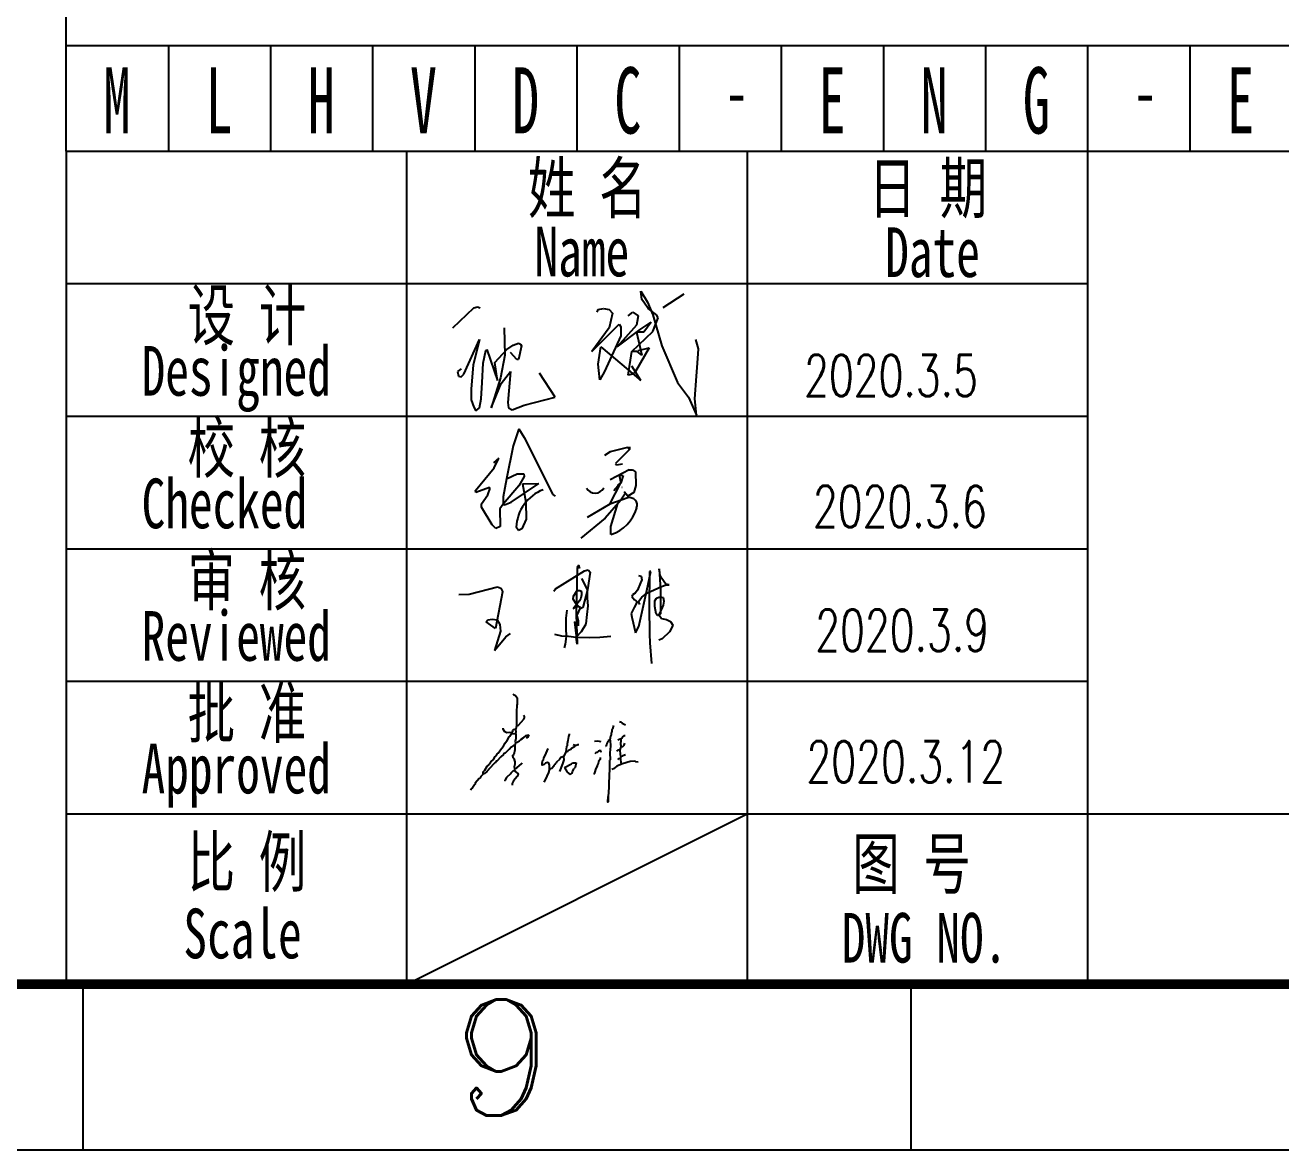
# Model space of a CAD drawing. Header units: millimetres. Extents: x 0 to 594, y 0 to 420.
# Drawn here: x 396.5 to 472.3, y 0 to 67.9 of the extents above; entities that cross this region are included whole.
import ezdxf
from ezdxf.enums import TextEntityAlignment as Align

# ---------------------------------------------------------------- set-up
doc = ezdxf.new("R2010")
doc.units = ezdxf.units.MM
for name, color, linetype in [('GPDRAW', 1, 'Continuous'), ('HZ', 7, 'Continuous'), ('LAYER0', 7, 'Continuous'), ('sign', 7, 'Continuous')]:
    doc.layers.add(name, color=color, linetype=linetype)
doc.styles.add('ECL', font='', dxfattribs={"width": 0.7, "height": 3})
doc.styles.add('elec', font='simplex.shx', dxfattribs={"width": 0.7, "bigfont": 'hztxta.shx'})
doc.styles.add('LXL', font='', dxfattribs={"width": 0.7, "height": 3})
doc.styles.add('ROMANC', font='romanc')
doc.styles.get('ECL').set_extended_font_data('FangSong_GB2312')
doc.styles.get('LXL').set_extended_font_data('仿宋_GB2312')

# ---------------------------------------------------------------- blocks, each defined once
blk = doc.blocks.new('A$C0CBF66F5')
at = {"linetype": 'Continuous'}
for p, q in [((14.57, 4.83), (14.51, 4.68)), ((14.64, 5.06), (14.57, 4.98)), ((14.57, 4.98), (14.57, 4.83)), ((14.64, 5.28), (14.74, 5.38)), ((14.64, 5.28), (14.64, 5.06)), ((14.74, 5.38), (14.81, 5.7)), ((14.11, 3.76), (14.05, 3.71)), ((14.17, 3.99), (14.11, 3.76)), ((14.3, 4.26), (14.17, 3.99)), ((14.45, 4.35), (14.3, 4.26)), ((14.51, 4.68), (14.45, 4.35)), ((10.1, 2.47), (9.97, 2.09)), ((10.08, 2.76), (10.1, 2.47)), ((13.14, 3.12), (13.03, 3.02)), ((13.22, 3.14), (13.14, 3.12)), ((13.37, 3.29), (13.22, 3.14)), ((13.52, 3.33), (13.37, 3.29)), ((13.52, 2.49), (13.39, 2.32)), ((13.6, 3.31), (13.52, 3.33)), ((13.52, 2.68), (13.52, 2.49)), ((13.62, 3.16), (13.6, 3.31)), ((9.97, 2.09), (9.7, 1.35)), ((10.16, 1.73), (10.82, 2.09)), ((10.16, 1.73), (10.42, 1.3)), ((10.42, 1.3), (10.69, 1.07)), ((10.82, 2.09), (10.92, 2.19)), ((10.92, 2.19), (11.28, 2.19)), ((11.18, 1.73), (11.08, 1.66)), ((11.28, 2.19), (11.18, 1.73)), ((13.14, 1.64), (12.99, 1.24)), ((12.99, 1.24), (13.01, 1.18)), ((13.24, 1.85), (13.14, 1.64)), ((13.35, 2.13), (13.24, 1.94)), ((13.24, 1.94), (13.24, 1.85)), ((13.39, 2.32), (13.35, 2.13)), ((13.01, 1.18), (12.91, 1.09))]:
    blk.add_line(p, q, dxfattribs=at)
for points in [[(5.3, 8.68), (5.37, 8.61), (5.56, 8.53), (5.7, 8.32), (5.72, 7.7), (5.68, 7.62), (5.64, 6.99), (5.64, 5.66)], [(5.64, 5.66), (5.83, 5.72), (6.34, 6.29), (6.4, 6.42), (6.4, 6.56), (6.34, 6.69)], [(15.37, 6.08), (15.46, 6.06), (15.6, 5.93), (15.94, 5.76)], [(2.49, 1.12), (2.51, 1.33), (2.66, 1.5), (2.89, 1.85), (2.98, 1.92), (3.02, 2.02), (3.08, 2.07), (3.23, 2.28), (3.46, 2.49), (3.63, 2.78), (3.7, 2.83), (3.82, 3.04), (3.91, 3.1), (4.22, 3.54), (4.41, 3.76), (4.54, 4.01), (4.58, 4.01), (4.58, 4.05), (4.77, 4.28), (4.96, 4.62), (5.05, 4.68), (5.05, 4.75), (5.13, 4.83), (5.2, 4.98)], [(5.2, 5.02), (4.94, 5.04), (4.73, 5), (4.54, 5.11), (4.39, 5.36), (4.39, 5.44)], [(5.58, 5.36), (5.32, 5.28), (5.28, 5.23), (5.26, 5.09), (5.2, 5.02)], [(5.2, 5.02), (5.2, 4.98)], [(5.2, 4.98), (5.3, 4.94), (5.58, 4.92)], [(5.58, 4.92), (5.58, 4.47), (5.53, 4.2), (5.56, 4.07)], [(5.56, 4.07), (5.72, 4.14), (5.91, 4.26), (6.04, 4.39), (6.21, 4.47), (6.25, 4.54), (6.29, 4.54), (6.57, 4.75), (6.63, 4.75)], [(5.64, 5.66), (5.58, 5.36)], [(5.58, 4.92), (5.58, 5), (5.62, 5.06), (5.58, 5.36)], [(6.63, 4.75), (6.65, 4.79), (6.8, 4.81)], [(6.74, 4.68), (6.65, 4.71), (6.63, 4.75)], [(6.8, 4.81), (6.74, 4.68)], [(6.8, 4.81), (6.84, 4.85)], [(10.6, 4.9), (10.62, 4.85), (10.54, 4.66), (10.5, 4.3), (10.41, 3.97), (10.41, 3.78), (10.35, 3.71), (10.29, 3.23)], [(5.47, 3.82), (5.37, 3.82), (5.15, 3.67), (4.99, 3.48), (4.94, 3.48), (4.56, 3.1), (4.48, 3.06), (4.41, 2.95), (4.16, 2.74), (3.78, 2.34), (3.74, 2.34), (3.68, 2.21), (3.63, 2.21), (3, 1.56), (3, 1.52), (2.83, 1.37), (2.81, 1.31), (2.77, 1.31), (2.66, 1.2), (2.66, 1.16), (2.49, 1.12)], [(5.47, 3.82), (5.47, 3.42), (5.39, 2.95), (5.28, 2.87), (5.3, 2.7), (5.45, 2.51), (5.43, 2.45), (5.49, 2.26), (5.49, 2.04), (5.43, 1.79), (5.45, 1.62)], [(5.56, 4.07), (5.47, 3.82)], [(6.74, 4.68), (6.7, 4.6), (6.57, 4.52)], [(10.29, 3.23), (10.48, 3.27), (10.6, 3.4), (10.77, 3.48), (10.84, 3.57), (11.11, 3.73), (11.17, 3.82)], [(11.17, 3.82), (10.98, 3.88)], [(11.17, 3.82), (11.38, 3.88), (11.43, 3.92), (11.53, 3.92)], [(13.64, 4.16), (13.33, 4.22), (13.01, 4.2)], [(14.45, 4.35), (14.49, 4.33), (14.51, 3.76), (14.45, 3.12), (14.47, 2.47), (14.43, 2.4), (14.43, 1.64), (14.34, 0.23), (14.36, -0.15), (14.28, -0.98), (14.3, -1.46), (14.26, -1.52), (14.28, -0.98), (14.28, -0.98)], [(15.5, 4.43), (15.21, 4.33)], [(15.48, 3.69), (15.4, 3.4)], [(15.5, 4.43), (15.5, 4.2), (15.46, 4.03), (15.46, 3.9), (15.5, 3.82), (15.48, 3.69)], [(15.48, 3.69), (15.67, 3.73), (15.8, 3.86), (15.86, 4.03)], [(15.88, 4.73), (15.76, 4.71), (15.63, 4.62), (15.59, 4.52), (15.5, 4.43)], [(8.77, 1.58), (8.74, 1.96), (8.68, 2.15), (8.58, 2.21), (8.39, 2.15), (8.24, 2.02), (8.05, 1.96), (8.05, 2.19), (8.09, 2.23), (8.11, 2.36), (8.2, 2.47), (8.22, 2.66), (8.41, 2.99), (8.43, 3.1), (8.64, 3.54)], [(10.08, 2.76), (10.01, 2.76), (9.84, 2.68), (9.69, 2.49), (9.42, 2.23), (9.4, 2.17), (9.29, 2.09), (9.27, 2.02), (9.17, 1.94), (9.15, 1.88), (8.96, 1.66), (8.77, 1.58)], [(10.29, 3.23), (10.08, 2.76)], [(15.4, 3.4), (15.19, 3.38), (15.08, 3.29)], [(15.42, 2.59), (15.25, 2.57), (15.17, 2.49)], [(15.4, 3.4), (15.42, 2.97), (15.44, 2.83), (15.48, 2.78)], [(15.48, 2.78), (15.42, 2.59)], [(15.42, 2.59), (15.46, 2.55), (15.48, 2.17), (15.52, 2.11)], [(15.48, 2.78), (15.65, 2.83), (15.67, 2.87), (15.93, 2.97)], [(5.45, 1.45), (5.41, 1.41), (5.3, 1.39), (5.11, 1.2), (5.09, 1.14), (4.71, 0.8), (4.54, 0.52), (4.56, 0.5)], [(5.45, 1.45), (5.51, 1.41), (5.53, 1.35), (5.77, 1.18), (5.81, 1.07), (5.72, 0.88), (5.37, 0.48), (5.24, 0.23), (5.22, 0.08)], [(5.45, 1.62), (5.68, 1.71), (6.15, 2.11), (6.17, 2.17)], [(5.45, 1.62), (5.45, 1.45)], [(8.77, 1.58), (8.64, 1.18), (8.49, 0.95), (8.49, 0.88), (8.21, 0.37)], [(10.69, 1.07), (10.88, 1.2), (10.92, 1.37), (11.08, 1.66)], [(15.52, 2.11), (15.48, 2.02), (15.12, 1.85), (14.78, 1.6), (14.64, 1.56)], [(15.52, 2.11), (15.65, 2.11), (16.35, 2.34), (16.81, 2.36), (16.88, 2.32), (17.11, 2.28)], [(2.49, 1.12), (2.28, 0.9), (2.22, 0.78), (2.13, 0.71), (1.75, 0.25), (1.73, 0.16), (1.67, 0.12), (1.5, -0.17), (1.37, -0.28), (1.31, -0.41)]]:
    blk.add_lwpolyline(points, dxfattribs=at)
blk = doc.blocks.new('*HATCH1045')
for p, q in [((808.5, 929.5), (811.7, 926.3)), ((808.5, 926.5), (810.4, 923.9))]:
    blk.add_line(p, q)
blk = doc.blocks.new('*HATCH444')
for p, q in [((808.5, 929.5), (811.7, 926.3)), ((808.5, 926.5), (810.4, 923.9))]:
    blk.add_line(p, q)
blk = doc.blocks.new('A$C0D2C131B')
for p, q in [((14.199, 41.318), (14.144, 41.813)), ((14.144, 41.813), (14.53, 41.153)), ((14.364, 41.098), (14.199, 41.318)), ((14.585, 40.768), (14.364, 41.098)), ((14.53, 41.153), (14.86, 40.383)), ((16.734, 41.648), (15.467, 40.823)), ((2.791, 39.613), (4.059, 40.823)), ((4.059, 40.823), (4.279, 40.878)), ((4.279, 40.878), (4.445, 40.823)), ((11.499, 40.548), (11.554, 40.713)), ((11.554, 40.713), (11.884, 40.768)), ((11.884, 40.768), (12.215, 40.713)), ((12.215, 40.713), (12.435, 40.493)), ((12.435, 40.493), (12.215, 39.613)), ((13.372, 40.328), (13.648, 40.548)), ((13.648, 40.548), (13.979, 40.328)), ((13.979, 40.328), (13.923, 39.998)), ((15.081, 40.383), (14.585, 40.768)), ((14.86, 40.383), (15.411, 38.513)), ((14.86, 39.393), (15.191, 40.218)), ((15.191, 40.218), (15.081, 40.383)), ((5.877, 39.613), (5.933, 37.963)), ((12.215, 39.613), (11.168, 38.183)), ((11.168, 38.183), (12.546, 39.558)), ((12.546, 39.558), (12.821, 39.833)), ((13.868, 39.778), (12.711, 38.458)), ((12.711, 38.458), (14.089, 39.503)), ((12.821, 39.833), (12.931, 39.668)), ((12.931, 39.668), (12.931, 39.118)), ((13.923, 39.998), (13.868, 39.778)), ((14.089, 39.503), (14.75, 39.943)), ((14.75, 39.943), (14.309, 39.338)), ((3.453, 36.808), (4.389, 38.898)), ((4.389, 38.898), (4.004, 37.358)), ((6.429, 38.568), (6.759, 38.678)), ((6.759, 38.678), (6.869, 38.623)), ((12.931, 39.118), (11.94, 36.973)), ((13.593, 38.183), (14.86, 39.393)), ((14.309, 39.338), (13.868, 39.338)), ((13.868, 39.338), (14.199, 37.963)), ((17.616, 38.348), (17.45, 38.898)), ((4.61, 37.468), (4.775, 38.238)), ((4.775, 38.238), (4.83, 38.293)), ((4.83, 38.293), (5.492, 36.423)), ((5.326, 37.523), (6.043, 38.293)), ((5.933, 37.963), (5.657, 36.588)), ((6.043, 38.293), (6.429, 38.568)), ((6.649, 37.688), (6.263, 38.128)), ((6.924, 38.513), (6.759, 37.688)), ((6.869, 38.623), (6.924, 38.513)), ((11.554, 37.413), (11.719, 38.458)), ((11.719, 38.458), (14.144, 36.423)), ((13.372, 36.753), (13.593, 38.183)), ((13.923, 38.183), (13.593, 38.183)), ((14.64, 38.403), (13.813, 36.973)), ((14.199, 37.963), (13.923, 38.183)), ((13.979, 38.238), (14.64, 38.403)), ((15.411, 38.513), (16.348, 36.313)), ((17.561, 37.468), (17.616, 38.348)), ((4.004, 37.358), (3.893, 35.928)), ((4.555, 36.313), (4.61, 37.468)), ((5.492, 36.423), (5.326, 37.523)), ((6.759, 37.688), (6.649, 37.688)), ((11.664, 36.478), (11.554, 37.413)), ((14.144, 36.423), (13.593, 37.303)), ((17.506, 36.698), (17.561, 37.468)), ((3.287, 37.138), (3.067, 36.973)), ((3.067, 36.973), (3.122, 36.698)), ((3.122, 36.698), (3.287, 36.643)), ((3.287, 36.643), (3.453, 36.808)), ((5.657, 36.588), (5.106, 34.773)), ((5.712, 36.258), (6.263, 36.973)), ((6.263, 36.973), (6.098, 35.103)), ((8.964, 35.433), (8.027, 36.863)), ((11.94, 36.973), (11.664, 36.478)), ((13.648, 36.808), (13.372, 36.753)), ((13.813, 36.973), (13.648, 36.808)), ((17.395, 35.323), (17.506, 36.698)), ((3.893, 35.928), (3.893, 35.268)), ((4.5, 35.323), (4.555, 36.313)), ((5.106, 34.773), (5.712, 36.258)), ((16.348, 36.313), (17.01, 35.433)), ((3.893, 35.268), (4.059, 34.828)), ((4.389, 34.773), (4.5, 35.323)), ((6.098, 35.103), (6.153, 34.773)), ((6.373, 34.663), (7.09, 34.938)), ((7.09, 34.938), (8.964, 35.433)), ((17.01, 35.433), (17.506, 34.333)), ((17.506, 34.333), (17.395, 35.323)), ((4.059, 34.828), (4.169, 34.608)), ((4.169, 34.608), (4.389, 34.773)), ((6.153, 34.773), (6.373, 34.663)), ((10.289, 25.138), (10.23, 22.306)), ((10.394, 25.283), (10.289, 25.138)), ((10.458, 25.082), (10.394, 25.283)), ((15.31, 24.672), (15.251, 25.061)), ((15.251, 25.061), (15.329, 23.797)), ((8.979, 23.849), (10.728, 24.938)), ((10.69, 24.264), (10.576, 24.491)), ((10.925, 23.8), (10.69, 24.264)), ((10.728, 24.938), (10.958, 25)), ((11.072, 24.873), (10.925, 23.8)), ((10.958, 25), (11.072, 24.873)), ((14.004, 24.669), (14.152, 24.619)), ((14.202, 24.403), (14.118, 24.22)), ((14.152, 24.619), (14.202, 24.403)), ((14.489, 23.758), (14.743, 24.904)), ((14.665, 24.901), (14.645, 22.761)), ((14.743, 24.904), (14.665, 24.901)), ((15.405, 24.486), (15.31, 24.672)), ((15.648, 24.134), (15.405, 24.486)), ((3.145, 23.506), (3.778, 23.537)), ((3.778, 23.537), (5.483, 23.986)), ((5.786, 23.667), (5.353, 21.457)), ((5.483, 23.986), (5.689, 23.905)), ((5.689, 23.905), (5.775, 23.694)), ((5.775, 23.694), (5.786, 23.667)), ((8.881, 23.722), (8.979, 23.849)), ((10.067, 23.412), (10.299, 23.75)), ((10.299, 23.75), (10.451, 23.75)), ((10.451, 23.75), (10.548, 23.687)), ((10.548, 23.687), (10.548, 23.492)), ((10.925, 23.8), (10.626, 22.735)), ((10.923, 23.294), (10.925, 23.8)), ((13.631, 23.504), (13.589, 23.398)), ((13.802, 23.599), (13.631, 23.504)), ((13.931, 23.778), (13.802, 23.599)), ((14.118, 24.22), (13.931, 23.778)), ((14.007, 21.593), (14.489, 23.758)), ((14.197, 23.348), (14.49, 23.592)), ((14.49, 23.592), (15.379, 23.992)), ((15.329, 23.797), (15.32, 22.346)), ((15.379, 23.992), (15.667, 24.09)), ((15.837, 24.09), (15.648, 24.134)), ((15.667, 24.09), (15.837, 24.09)), ((10.435, 23.124), (10.045, 22.651)), ((10.045, 22.651), (10.202, 22.773)), ((10.048, 23.227), (10.067, 23.412)), ((10.228, 22.952), (10.048, 23.227)), ((10.202, 22.773), (10.386, 22.788)), ((10.507, 22.661), (10.228, 22.952)), ((10.503, 22.754), (10.265, 22.275)), ((10.386, 22.788), (10.503, 22.754)), ((10.509, 23.289), (10.435, 23.124)), ((10.548, 23.492), (10.509, 23.289)), ((10.899, 22.315), (10.963, 22.827)), ((10.963, 22.827), (10.923, 23.294)), ((13.589, 23.398), (13.745, 23.196)), ((13.87, 22.987), (13.733, 22.729)), ((13.745, 23.196), (13.882, 23.113)), ((13.882, 23.113), (13.87, 22.987)), ((14.003, 23.088), (14.197, 23.348)), ((14.069, 22.909), (14.003, 23.088)), ((14.645, 22.761), (14.659, 21.114)), ((14.98, 23.137), (15.081, 23.292)), ((14.988, 23.006), (14.98, 23.137)), ((14.988, 22.793), (14.988, 23.006)), ((15.016, 22.565), (14.988, 22.793)), ((15.081, 23.292), (15.232, 23.362)), ((15.232, 23.362), (15.378, 23.362)), ((15.493, 22.877), (15.37, 22.585)), ((15.378, 23.362), (15.493, 23.334)), ((15.493, 23.334), (15.524, 23.123)), ((15.524, 23.123), (15.493, 22.877)), ((4.906, 21.985), (5.162, 22.035)), ((5.162, 22.035), (5.455, 21.978)), ((9.674, 22.567), (9.603, 22.081)), ((9.603, 22.081), (9.603, 21.489)), ((10.23, 22.306), (10.289, 20.511)), ((10.265, 22.275), (10.362, 21.946)), ((10.626, 22.735), (10.507, 22.661)), ((10.827, 21.738), (10.899, 22.315)), ((13.733, 22.729), (13.55, 22.37)), ((13.55, 22.37), (13.595, 22.145)), ((13.595, 22.145), (13.818, 21.206)), ((15.07, 22.355), (15.016, 22.565)), ((15.137, 22.257), (15.07, 22.355)), ((15.229, 22.244), (15.137, 22.257)), ((15.37, 22.585), (15.221, 22.307)), ((15.221, 22.307), (15.383, 22.076)), ((15.32, 22.346), (15.229, 22.244)), ((15.383, 22.076), (15.684, 22.004)), ((15.684, 22.004), (15.932, 21.889)), ((4.807, 21.871), (4.906, 21.985)), ((5.353, 21.457), (4.807, 21.871)), ((5.655, 21.302), (5.297, 20.139)), ((5.455, 21.978), (5.621, 21.704)), ((5.621, 21.704), (5.655, 21.302)), ((9.603, 21.489), (9.629, 20.977)), ((10.362, 21.634), (10.137, 21.866)), ((10.137, 21.866), (10.289, 20.511)), ((10.24, 20.946), (10.562, 21.281)), ((10.362, 21.946), (10.362, 21.634)), ((10.562, 21.281), (10.827, 21.738)), ((13.818, 21.206), (14.007, 21.593)), ((15.865, 21.257), (15.416, 20.832)), ((15.967, 21.448), (15.865, 21.257)), ((15.932, 21.889), (16.059, 21.673)), ((16.059, 21.673), (15.967, 21.448)), ((5.297, 20.139), (5.989, 20.959)), ((5.989, 20.959), (6.27, 21.167)), ((8.914, 21.127), (9.356, 21.03)), ((9.356, 21.03), (9.762, 20.994)), ((9.559, 20.526), (9.515, 20.305)), ((9.629, 20.977), (9.559, 20.526)), ((9.762, 20.994), (10.24, 20.946)), ((10.289, 20.511), (10.24, 20.946)), ((10.24, 20.946), (11.016, 20.924)), ((11.016, 20.924), (11.652, 20.933)), ((11.652, 20.933), (12.112, 20.977)), ((12.112, 20.977), (12.318, 20.997)), ((14.659, 21.114), (14.673, 20.606)), ((14.673, 20.606), (14.78, 19.349)), ((15.416, 20.832), (15.215, 20.751)), ((0, 0), (20.556, 10.278))]:
    blk.add_line(p, q)
at = {"layer": 'LAYER0'}
for p, q in [((6.767, 33.509), (6.437, 32.495)), ((6.767, 33.509), (6.437, 32.495)), ((6.767, 33.509), (7.1, 32.986)), ((6.767, 33.509), (7.1, 32.986)), ((7.1, 32.986), (8.816, 29.56)), ((7.1, 32.986), (8.816, 29.56)), ((6.437, 32.495), (6.021, 30.497)), ((6.437, 32.495), (6.021, 30.497)), ((12.276, 32.116), (11.944, 31.895)), ((12.276, 32.116), (11.944, 31.895)), ((13.322, 32.378), (12.276, 32.116)), ((13.322, 32.378), (12.276, 32.116)), ((13.448, 32.257), (12.6, 31.426)), ((13.448, 32.257), (12.6, 31.426)), ((13.322, 32.378), (13.52, 32.381)), ((13.322, 32.378), (13.52, 32.381)), ((13.322, 32.378), (13.448, 32.257)), ((13.322, 32.378), (13.448, 32.257)), ((13.446, 32.38), (13.448, 32.257)), ((13.446, 32.38), (13.448, 32.257)), ((4.164, 29.796), (5.284, 31.154)), ((4.164, 29.796), (5.284, 31.154)), ((5.562, 31.735), (5.231, 31.465)), ((5.562, 31.735), (5.231, 31.465)), ((5.284, 31.154), (5.562, 31.735)), ((5.284, 31.154), (5.562, 31.735)), ((5.462, 31.527), (5.402, 31.605)), ((5.462, 31.527), (5.402, 31.605)), ((12.6, 31.426), (12.674, 31.331)), ((12.6, 31.426), (12.674, 31.331)), ((12.674, 31.331), (13.033, 31.41)), ((12.674, 31.331), (13.033, 31.41)), ((6.021, 30.497), (5.82, 29.411)), ((6.021, 30.497), (5.82, 29.411)), ((6.021, 30.497), (6.667, 30.795)), ((6.021, 30.497), (6.667, 30.795)), ((6.667, 30.795), (7.08, 30.802)), ((6.667, 30.795), (7.08, 30.802)), ((7.083, 30.633), (6.767, 30.076)), ((7.083, 30.633), (6.767, 30.076)), ((7.08, 30.802), (7.083, 30.633)), ((7.08, 30.802), (7.083, 30.633)), ((13.423, 31.032), (12.282, 30.436)), ((13.423, 31.032), (12.282, 30.436)), ((12.83, 30.723), (12.919, 30.245)), ((12.83, 30.723), (13.079, 30.69)), ((12.83, 30.723), (12.919, 30.245)), ((12.83, 30.723), (13.079, 30.69)), ((12.909, 30.764), (12.92, 30.711)), ((12.909, 30.764), (12.92, 30.711)), ((13.079, 30.69), (12.919, 30.245)), ((13.079, 30.69), (12.919, 30.245)), ((13.423, 31.032), (13.639, 31.036)), ((13.423, 31.032), (13.639, 31.036)), ((13.639, 31.036), (13.821, 30.919)), ((13.639, 31.036), (13.821, 30.919)), ((13.821, 30.919), (13.836, 30.086)), ((13.821, 30.919), (13.836, 30.086)), ((4.166, 29.665), (4.164, 29.796)), ((4.166, 29.665), (4.164, 29.796)), ((4.993, 29.973), (4.166, 29.665)), ((4.993, 29.973), (4.166, 29.665)), ((4.904, 29.539), (5.041, 29.926)), ((4.904, 29.539), (5.041, 29.926)), ((5.041, 29.926), (4.993, 29.973)), ((5.041, 29.926), (4.993, 29.973)), ((6.767, 30.076), (5.828, 28.961)), ((6.767, 30.076), (5.828, 28.961)), ((6.304, 29.084), (7.982, 30.21)), ((6.304, 29.084), (7.982, 30.21)), ((7, 30.193), (7.982, 30.21)), ((7, 30.193), (7.982, 30.21)), ((7, 30.193), (7.199, 29.097)), ((7, 30.193), (7.199, 29.097)), ((12.259, 28.972), (12.919, 30.245)), ((12.259, 28.972), (12.919, 30.245)), ((12.744, 30.06), (12.509, 29.768)), ((12.744, 30.06), (12.509, 29.768)), ((12.919, 30.245), (12.743, 30.132)), ((12.919, 30.245), (12.743, 30.132)), ((12.743, 30.132), (12.744, 30.06)), ((12.743, 30.132), (12.744, 30.06)), ((13.206, 29.623), (12.928, 29.203)), ((13.206, 29.623), (12.928, 29.203)), ((12.986, 29.993), (13.01, 29.993)), ((12.986, 29.993), (13.01, 29.993)), ((13.355, 29.447), (13.135, 29.707)), ((13.355, 29.447), (13.135, 29.707)), ((13.711, 29.669), (13.355, 29.447)), ((13.711, 29.669), (13.355, 29.447)), ((13.836, 30.086), (13.711, 29.669)), ((13.836, 30.086), (13.711, 29.669)), ((4.518, 28.988), (4.904, 29.539)), ((4.518, 28.988), (4.904, 29.539)), ((4.521, 28.791), (4.518, 28.988)), ((4.521, 28.791), (4.518, 28.988)), ((5.828, 28.961), (5.627, 28.685)), ((5.828, 28.961), (5.627, 28.685)), ((5.82, 29.411), (5.828, 28.961)), ((5.82, 29.411), (5.828, 28.961)), ((5.828, 28.961), (5.899, 28.933)), ((5.828, 28.961), (5.899, 28.933)), ((5.899, 28.933), (6.304, 29.084)), ((5.899, 28.933), (6.304, 29.084)), ((7.199, 29.097), (7.222, 28.068)), ((7.199, 29.097), (7.222, 28.068)), ((8.816, 29.56), (8.963, 29.442)), ((8.816, 29.56), (8.963, 29.442)), ((12.259, 28.972), (10.905, 28.156)), ((12.259, 28.972), (10.905, 28.156)), ((12.928, 29.203), (11.986, 28.127)), ((12.928, 29.203), (11.986, 28.127)), ((13.357, 29.351), (12.259, 28.972)), ((13.357, 29.351), (12.259, 28.972)), ((12.319, 27.617), (12.755, 29.006)), ((12.319, 27.617), (12.755, 29.006)), ((13.355, 29.447), (13.357, 29.351)), ((13.355, 29.447), (13.357, 29.351)), ((5.152, 27.719), (4.521, 28.791)), ((5.152, 27.719), (4.521, 28.791)), ((5.627, 28.685), (5.646, 27.616)), ((5.627, 28.685), (5.646, 27.616)), ((7.222, 28.068), (6.956, 27.487)), ((7.222, 28.068), (6.956, 27.487)), ((11.986, 28.127), (10.519, 26.925)), ((11.986, 28.127), (10.519, 26.925)), ((5.372, 27.507), (5.152, 27.719)), ((5.372, 27.507), (5.152, 27.719)), ((5.646, 27.616), (5.372, 27.507)), ((5.646, 27.616), (5.372, 27.507)), ((6.742, 27.387), (6.619, 27.577)), ((6.742, 27.387), (6.619, 27.577)), ((6.956, 27.487), (6.742, 27.387)), ((6.956, 27.487), (6.742, 27.387)), ((12.327, 27.134), (12.319, 27.617)), ((12.327, 27.134), (12.319, 27.617))]:
    blk.add_line(p, q, dxfattribs=at)
for centre, radius, start, end in [((9.129, 27.49), 2.512, 110.8407, 178.01324), ((9.129, 27.49), 2.512, 110.8407, 178.01324), ((11.373, 30.248), 0.611, 211.22699, 330.77301), ((11.373, 30.248), 0.611, 211.22699, 330.77301), ((13.456, 28.904), 0.458, 338.8314, 102.5483), ((13.456, 28.904), 0.458, 338.8314, 102.5483), ((11.619, 29.378), 2.354, 287.52549, 344.22341), ((11.619, 29.378), 2.354, 287.52549, 344.22341)]:
    blk.add_arc(centre, radius, start, end, dxfattribs=at)
at = {"xscale": 0.6399999999994179, "yscale": 0.6399999999994179, "zscale": 0.6400000000000001}
blk.add_blockref('A$C0CBF66F5', (3.018, 11.962), dxfattribs=at)
at = {"layer": 'LAYER0', "xscale": 0.02400000002235174, "yscale": 0.02400000002235174, "zscale": 0.02400000000000001, "rotation": 1}
for name in ['*HATCH1045', '*HATCH444']:
    blk.add_blockref(name, (-6.269, 7.489), dxfattribs=at)
at = {"layer": 'HZ', "style": 'elec', "width": 0.7}
for s, p in [('2020.3.5', (29.239, 35.477)), ('2020.3.6', (29.776, 27.578)), ('2020.3.9', (29.91, 20.104)), ('2020.3.12', (30.132, 12.172))]:
    blk.add_text(s, height=2.5, dxfattribs=at).set_placement(p, align=Align.CENTER)
blk = doc.blocks.new('*U70')
at = {"layer": 'GPDRAW', "color": 0, "style": 'LXL', "width": 0.6}
for s, p in [('M', (3.07, 3.059)), ('L', (9.237, 3.059)), ('H', (15.404, 3.059)), ('V', (21.57, 3.059)), ('D', (27.737, 3.059)), ('C', (33.904, 3.059)), ('E', (46.237, 3.059)), ('N', (52.404, 3.059)), ('G', (58.57, 3.059)), ('E', (70.904, 3.059))]:
    blk.add_text(s, height=4, dxfattribs=at).set_placement(p, align=Align.MIDDLE)
at = {"layer": 'GPDRAW', "color": 7, "style": 'LXL', "width": 0.7}
for p in [(39.761, 2.045), (64.428, 2.045)]:
    blk.add_text('-', height=3, dxfattribs=at).set_placement(p)
blk = doc.blocks.new('XXDAFRAM-CH-HENG-A2')
at = {"linetype": 'Continuous'}
for p, q in [((405.167, 66.642), (405.167, 60.278)), ((411.333, 66.642), (411.333, 60.278)), ((417.5, 66.642), (417.5, 60.278)), ((423.667, 66.642), (423.667, 60.278)), ((429.833, 66.642), (429.833, 60.278)), ((436, 66.642), (436, 60.278)), ((442.167, 66.642), (442.167, 60.278)), ((448.333, 66.642), (448.333, 60.278)), ((454.5, 66.642), (454.5, 60.278)), ((460.667, 66.642), (460.667, 60.278)), ((466.833, 66.642), (466.833, 60.278))]:
    blk.add_line(p, q, dxfattribs=at)
at = {"color": 1}
for p, q in [((400, 10), (400, 0)), ((450, 10), (450, 0))]:
    blk.add_line(p, q, dxfattribs=at)
blk.add_lwpolyline([(0, 0), (594, 0), (594, 420), (0, 420)], close=True, dxfattribs=at)
at = {"color": 1, "const_width": 0.6}
blk.add_lwpolyline([(25, 10), (584, 10), (584, 410), (25, 410)], close=True, dxfattribs=at)
at = {"layer": 'GPDRAW', "color": 1, "linetype": 'Continuous'}
blk.add_line((399, 60.278), (399, 122.267), dxfattribs=at)
at = {"layer": 'GPDRAW', "color": 3, "linetype": 'Continuous'}
blk.add_line((399, 66.642), (584, 66.642), dxfattribs=at)
at = {"layer": 'GPDRAW'}
for p, q in [((399, 66.642), (584, 66.642)), ((584, 10), (399, 10))]:
    blk.add_line(p, q, dxfattribs=at)
at = {"layer": 'sign', "color": 1, "linetype": 'Continuous'}
for p, q in [((399, 60.278), (584, 60.278)), ((399, 60.278), (399, 10)), ((419.556, 10), (419.556, 60.278)), ((440.111, 60.278), (440.111, 10)), ((460.667, 60.278), (460.667, 10)), ((399, 52.278), (460.667, 52.278)), ((399, 44.278), (460.667, 44.278)), ((399, 36.278), (460.667, 36.278)), ((399, 28.278), (460.667, 28.278)), ((399, 20.278), (584, 20.278))]:
    blk.add_line(p, q, dxfattribs=at)
blk.add_blockref('*U70', (399, 60.278))
at = {"color": 1, "style": 'ROMANC'}
blk.add_text('9', height=7, dxfattribs=at).set_placement((422.267, 2.072))
at = {"linetype": 'Continuous', "style": 'ECL', "width": 0.7}
for tag, height, p in [('DESIGNSTATUS', 3.5, (571.853, 76.574)), ('ENDESIGNSTATUS', 3.5, (571.89, 70.889)), ('V', 4, (531.583, 63.46)), ('O', 4, (537.75, 63.46)), ('L', 4, (543.917, 63.46)), ('N', 4, (550.083, 63.46)), ('D', 4, (562.417, 63.46)), ('W', 4, (568.583, 63.46)), ('G', 4, (574.75, 63.46)), ('VEREN40', 4, (580.917, 63.46)), ('DWGNAME1', 5, (522.116, 48.707)), ('DWGNAME', 5, (521.928, 42.355)), ('DWGENAME1', 5, (521.928, 42.132)), ('DWGENAME', 5, (521.928, 35.7)), ('DWGNAME2', 5, (521.928, 35.057)), ('DWGENAME2', 5, (522.272, 28.907)), ('DWGNO', 4, (511.81, 15.139)), ('VEREN40', 4, (578.739, 15.139))]:
    blk.add_attdef(tag, text='', height=height, dxfattribs=at).set_placement(p, align=Align.MIDDLE)
at = {"style": 'ECL', "width": 0.7, "flags": 1}
for p in [(450.389, 48.278), (450.389, 40.278), (450.389, 32.278), (450.389, 24.278)]:
    blk.add_attdef('DATE', text='', height=5, dxfattribs=at).set_placement(p, align=Align.MIDDLE)
for tag, p in [('SJ1', (419.556, 44.278)), ('JH', (419.556, 36.278)), ('SH1', (419.556, 28.278)), ('PZ', (419.556, 20.278)), ('BL', (419.556, 10))]:
    blk.add_attdef(tag, p, '', height=5, dxfattribs=at)
at = {"layer": 'GPDRAW', "style": 'LXL', "width": 0.7}
for s, p in [('姓 名', (426.884, 56.549)), ('日 期', (447.44, 56.549)), ('Name', (427.274, 52.715)), ('Date', (448.445, 52.673)), ('设 计', (406.329, 48.882)), ('Designed', (403.55, 45.513)), ('校 核', (406.329, 40.882)), ('Checked', (403.55, 37.513)), ('审 核', (406.329, 32.882)), ('Reviewed', (403.55, 29.513)), ('批 准', (406.329, 24.882)), ('Approved', (403.55, 21.513)), ('比 例', (406.329, 15.883)), ('图 号', (446.454, 15.776)), ('Scale', (406.074, 11.56)), ('DWG NO.', (445.82, 11.3))]:
    blk.add_text(s, height=3, dxfattribs=at).set_placement(p)

msp = doc.modelspace()

# ---------------------------------------------------------------- block references
msp.add_blockref('XXDAFRAM-CH-HENG-A2', (0, 0))
at = {"color": 4}
msp.add_blockref('A$C0D2C131B', (419.556, 10), dxfattribs=at)

doc.saveas('drawing.dxf')
